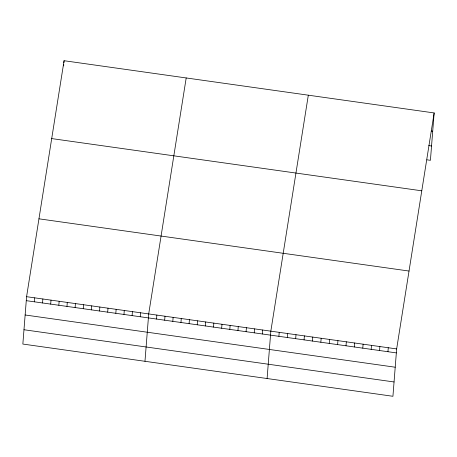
<?xml version="1.0" encoding="UTF-8"?>
<svg xmlns="http://www.w3.org/2000/svg" width="457" height="457" viewBox="0 0 457 457"><rect width="100%" height="100%" fill="white"/><g stroke="black" fill="none" stroke-linecap="round" stroke-linejoin="round"><path stroke-width="0.69" d="M26.58 296.69L22.85 344.058L392.929 396.288L396.653 348.919L434.15 112.942L64.071 60.712L26.58 296.69L396.653 348.919M34.406 301.82L34.721 297.838M42.547 302.968L42.861 298.987M63.666 65.882L63.757 64.694M63.917 62.7L64.071 60.712M50.693 304.116L51.001 300.135M58.833 305.265L59.147 301.283M66.973 306.413L67.288 302.437M75.114 307.561L75.428 303.585M83.26 308.709L83.568 304.733M91.4 309.863L91.714 305.882M99.54 311.011L99.855 307.03M107.681 312.16L107.995 308.178M115.821 313.308L116.135 309.326M123.967 314.456L124.281 310.48M132.107 315.604L132.421 311.628M140.248 316.752L140.562 312.777M144.978 361.293L148.702 313.925L186.199 77.947M156.534 319.055L156.848 315.073M164.674 320.203L164.988 316.221M172.815 321.351L173.129 317.369M180.955 322.499L181.269 318.523M189.101 323.647L189.415 319.672M197.241 324.796L197.555 320.82M205.382 325.95L205.696 321.968M213.522 327.098L213.836 323.116M221.668 328.246L221.976 324.264M229.808 329.394L230.122 325.413M237.948 330.542L238.263 326.566M246.089 331.691L246.403 327.715M254.235 332.839L254.543 328.863M262.375 333.993L262.689 330.011M267.099 378.533L270.83 331.159L308.321 95.182M278.907 336.323L279.216 332.342M287.293 337.506L287.607 333.53M295.679 338.688L295.993 334.713M304.071 339.877L304.385 335.895M312.457 341.059L312.771 337.077M320.848 342.242L321.162 338.266M329.234 343.424L329.548 339.448M337.626 344.612L337.934 340.631M346.012 345.795L346.326 341.813M354.398 346.977L354.712 343.001M362.789 348.16L363.104 344.184M371.175 349.348L371.49 345.366M379.567 350.53L379.881 346.549M387.953 351.713L388.267 347.731M434.15 112.942L430.42 160.31L426.929 159.819M431.311 131.039L432.71 131.239M428.752 145.594L431.551 145.994M51.698 138.585L421.777 190.815M38.954 218.817L409.026 271.047M26.266 300.666L396.345 352.895M25.141 314.987L395.214 367.217M23.975 329.743L394.054 381.966"/></g></svg>
